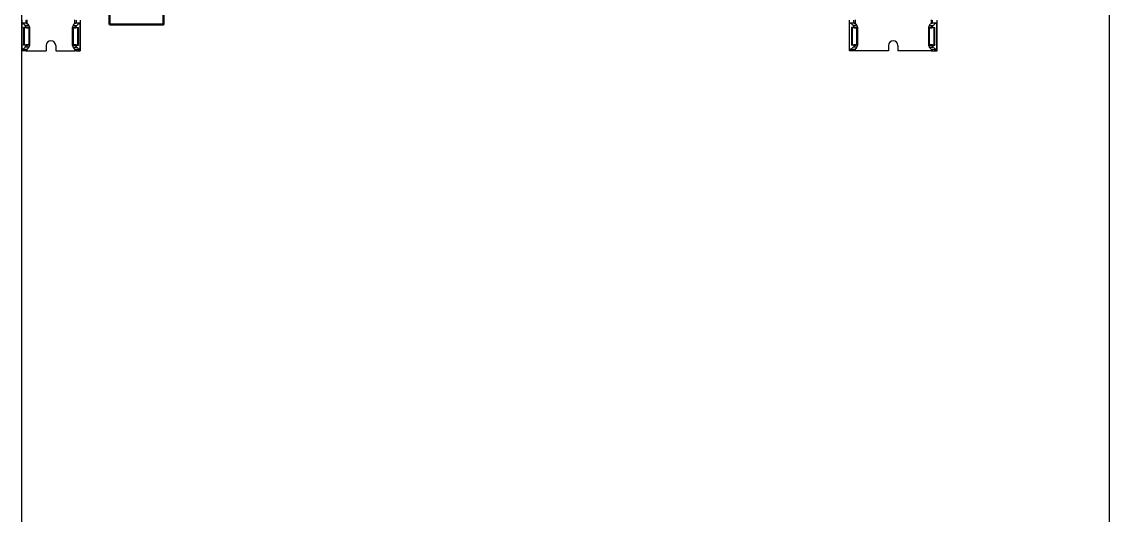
# Model space of a CAD drawing. Header units: millimetres. Extents: x -2573 to 2942, y -1220 to 2800.
# Drawn here: x 1281 to 2026, y 772 to 1110 of the extents above; entities that cross this region are included whole.
import ezdxf

# ---------------------------------------------------------------- set-up
doc = ezdxf.new("R2010")
doc.units = ezdxf.units.MM

msp = doc.modelspace()

# ---------------------------------------------------------------- linework, layer by layer
at = {"linetype": 'Continuous', "lineweight": 30}
for p, q in [((1280.536, 1111), (1280.536, 1109)), ((1283.236, 1111.101), (1283.236, 1108.899)), ((1284.136, 1108.638), (1284.136, 1111.362)), ((1316.936, 1108.638), (1316.936, 1111.362)), ((1317.836, 1111.101), (1317.836, 1108.899)), ((1320.536, 1111), (1320.536, 1109)), ((1847.536, 1109), (1847.536, 1111)), ((1850.536, 1108.899), (1850.536, 1111.101)), ((1851.536, 1111.403), (1851.536, 1108.597)), ((1903.536, 1111.403), (1903.536, 1108.597)), ((1904.536, 1108.899), (1904.536, 1111.101)), ((1907.536, 1109), (1907.536, 1111)), ((1282.266, 1109), (1280.536, 1109)), ((1280.536, 1109), (1280.536, 1108.933)), ((1280.536, 1108.933), (1280.536, 1091.067)), ((1280.686, 1108.845), (1280.686, 1091.155)), ((1281.636, 1106), (1281.636, 1094)), ((1281.64, 1106), (1281.636, 1106)), ((1285.936, 1106), (1281.64, 1106)), ((1282.275, 1105.779), (1282.275, 1094.221)), ((1285.343, 1107.5), (1282.703, 1107.5)), ((1284.186, 1106.317), (1284.186, 1106)), ((1285.393, 1105.436), (1285.393, 1094.564)), ((1285.936, 1106.057), (1285.936, 1106)), ((1285.936, 1106), (1285.936, 1105.916)), ((1285.936, 1105.916), (1285.936, 1094.084)), ((1315.136, 1106.057), (1315.136, 1106)), ((1315.136, 1106), (1315.136, 1105.916)), ((1315.136, 1106), (1319.433, 1106)), ((1315.136, 1105.916), (1315.136, 1094.084)), ((1315.68, 1105.436), (1315.68, 1094.564)), ((1315.729, 1107.5), (1318.369, 1107.5)), ((1316.886, 1106.317), (1316.886, 1106)), ((1318.797, 1105.779), (1318.797, 1094.221)), ((1320.536, 1109), (1318.806, 1109)), ((1319.433, 1106), (1319.436, 1106)), ((1319.436, 1094), (1319.436, 1106)), ((1320.386, 1108.845), (1320.386, 1091.155)), ((1320.536, 1109), (1320.536, 1108.933)), ((1320.536, 1108.933), (1320.536, 1091.067)), ((1849.502, 1109), (1847.536, 1109)), ((1847.536, 1109), (1847.536, 1108.971)), ((1847.536, 1091.029), (1847.536, 1108.971)), ((1847.686, 1091.091), (1847.686, 1108.909)), ((1848.936, 1106), (1848.936, 1094)), ((1848.936, 1106), (1848.94, 1106)), ((1853.236, 1106), (1848.94, 1106)), ((1849.575, 1094.221), (1849.575, 1105.779)), ((1852.645, 1107.5), (1850.006, 1107.5)), ((1851.486, 1106), (1851.486, 1106.318)), ((1852.693, 1094.564), (1852.693, 1105.436)), ((1853.236, 1106), (1853.236, 1106.057)), ((1853.236, 1105.916), (1853.236, 1106)), ((1853.236, 1094.084), (1853.236, 1105.916)), ((1901.836, 1106), (1901.836, 1106.057)), ((1901.836, 1105.916), (1901.836, 1106)), ((1901.836, 1106), (1906.133, 1106)), ((1901.836, 1094.084), (1901.836, 1105.916)), ((1902.38, 1094.564), (1902.38, 1105.436)), ((1902.428, 1107.5), (1905.067, 1107.5)), ((1903.586, 1106), (1903.586, 1106.318)), ((1905.497, 1094.221), (1905.497, 1105.779)), ((1907.536, 1109), (1905.57, 1109)), ((1906.136, 1106), (1906.133, 1106)), ((1906.136, 1094), (1906.136, 1106)), ((1907.386, 1091.091), (1907.386, 1108.909)), ((1907.536, 1109), (1907.536, 1108.971)), ((1907.536, 1091.029), (1907.536, 1108.971)), ((1280.536, 1091.067), (1280.536, 1091)), ((1280.536, 1091), (1282.265, 1091)), ((1280.536, 1091), (1280.536, 1090)), ((1283.236, 1090), (1280.536, 1090)), ((1281.636, 1094), (1281.64, 1094)), ((1285.936, 1094), (1281.64, 1094)), ((1285.343, 1092.5), (1282.703, 1092.5)), ((1283.236, 1091.101), (1283.236, 1090)), ((1283.236, 1090), (1284.136, 1090)), ((1284.136, 1090), (1284.136, 1091.362)), ((1284.136, 1090), (1297.286, 1090)), ((1284.186, 1094), (1284.186, 1093.683)), ((1285.936, 1094.084), (1285.936, 1094)), ((1285.936, 1094), (1285.936, 1093.943)), ((1297.286, 1093.75), (1297.286, 1090)), ((1303.786, 1093.75), (1303.786, 1090)), ((1303.786, 1090), (1316.936, 1090)), ((1315.136, 1094.084), (1315.136, 1094)), ((1315.136, 1094), (1319.433, 1094)), ((1315.136, 1094), (1315.136, 1093.943)), ((1315.729, 1092.5), (1318.369, 1092.5)), ((1316.886, 1094), (1316.886, 1093.683)), ((1316.936, 1090), (1316.936, 1091.362)), ((1317.836, 1090), (1316.936, 1090)), ((1317.836, 1091.101), (1317.836, 1090)), ((1317.836, 1090), (1320.536, 1090)), ((1318.808, 1091), (1320.536, 1091)), ((1319.436, 1094), (1319.433, 1094)), ((1320.536, 1091.067), (1320.536, 1091)), ((1320.536, 1091), (1320.536, 1090)), ((1847.536, 1091), (1847.536, 1091.029)), ((1847.536, 1091), (1849.499, 1091)), ((1847.536, 1090), (1847.536, 1091)), ((1850.536, 1090), (1847.536, 1090)), ((1848.94, 1094), (1848.936, 1094)), ((1853.236, 1094), (1848.94, 1094)), ((1852.645, 1092.5), (1850.006, 1092.5)), ((1850.536, 1090), (1850.536, 1091.101)), ((1851.536, 1090), (1850.536, 1090)), ((1851.486, 1093.682), (1851.486, 1094)), ((1851.536, 1091.403), (1851.536, 1090)), ((1874.286, 1090), (1851.536, 1090)), ((1853.236, 1094), (1853.236, 1094.084)), ((1853.236, 1093.943), (1853.236, 1094)), ((1874.286, 1093.75), (1874.286, 1090)), ((1880.786, 1093.75), (1880.786, 1090)), ((1903.536, 1090), (1880.786, 1090)), ((1901.836, 1094), (1901.836, 1094.084)), ((1901.836, 1094), (1906.133, 1094)), ((1901.836, 1093.943), (1901.836, 1094)), ((1902.428, 1092.5), (1905.067, 1092.5)), ((1903.536, 1091.403), (1903.536, 1090)), ((1903.536, 1090), (1904.536, 1090)), ((1903.586, 1093.682), (1903.586, 1094)), ((1904.536, 1090), (1904.536, 1091.101)), ((1904.536, 1090), (1907.536, 1090)), ((1905.574, 1091), (1907.536, 1091)), ((1906.133, 1094), (1906.136, 1094)), ((1907.536, 1091), (1907.536, 1091.029)), ((1907.536, 1090), (1907.536, 1091))]:
    msp.add_line(p, q, dxfattribs=at)
msp.add_lwpolyline([(1280.536, 1650), (2025.536, 1650), (2025.536, 480), (1280.536, 480)], close=True)
at = {"lineweight": 50}
msp.add_lwpolyline([(1340.536, 1108), (1340.536, 1268), (1377.536, 1268), (1377.536, 1108)], close=True, dxfattribs=at)
at = {"linetype": 'Continuous', "lineweight": 30}
for centre in [(1300.536, 1093.75), (1877.536, 1093.75)]:
    msp.add_arc(centre, 3.25, 0, 180, dxfattribs=at)
for centre, major_axis, ratio, start_param, end_param in [((1279.349, 1107), (-3.464, 0), 0.5773503, 3.3942729, 4.3161054), ((1275.106, 1105), (-11.43, 0), 0.0874887, 3.5926195, 4.0343588), ((1282.149, 1107), (-3.464, 0), 0.5773503, 3.8013552, 4.6438854), ((1286.057, 1108), (-3.464, 0), 0.5773503, 0.2526803, 1.0001975), ((1325.967, 1105), (-11.43, 0), 0.0874887, 5.3904191, 5.8321585), ((1318.923, 1107), (-3.464, 0), 0.5773503, 4.7808925, 5.6234228), ((1315.015, 1108), (-3.464, 0), 0.5773503, 2.1413951, 2.8889124), ((1321.723, 1107), (-3.464, 0), 0.5773503, 5.1086726, 6.0305051), ((1846.652, 1107), (3.464, 0), 0.5773503, 0.2526803, 1.2674915), ((1842.406, 1105), (11.43, 0), 0.0874887, 0.4510268, 0.8927662), ((1849.452, 1107), (3.464, 0), 0.5773503, 0.660927, 1.5319183), ((1853.36, 1108), (3.464, 0), 0.5773503, 3.3942729, 4.1409412), ((1912.667, 1105), (11.43, 0), 0.0874887, 2.2488265, 2.6905658), ((1905.621, 1107), (3.464, 0), 0.5773503, 1.6096743, 2.4806657), ((1901.713, 1108), (3.464, 0), 0.5773503, 5.2838367, 6.0305051), ((1908.421, 1107), (3.464, 0), 0.5773503, 1.8741012, 2.8889124), ((1279.349, 1093), (-3.464, 0), 0.5773503, 1.9670799, 2.8889124), ((1275.106, 1095), (-11.43, 0), 0.0874887, 2.2488265, 2.6905658), ((1282.149, 1093), (-3.464, 0), 0.5773503, 1.6392999, 2.4818301), ((1286.057, 1092), (-3.464, 0), 0.5773503, 5.2829878, 6.0305051), ((1325.967, 1095), (-11.43, 0), 0.0874887, 0.4510268, 0.8927662), ((1318.923, 1093), (-3.464, 0), 0.5773503, 0.6597625, 1.5022928), ((1315.015, 1092), (-3.464, 0), 0.5773503, 3.3942729, 4.1417902), ((1321.723, 1093), (-3.464, 0), 0.5773503, 0.2526803, 1.1745127), ((1846.652, 1093), (3.464, 0), 0.5773503, 5.0156938, 6.0305051), ((1842.406, 1095), (11.43, 0), 0.0874887, 5.3904191, 5.8321585), ((1849.452, 1093), (3.464, 0), 0.5773503, 4.751267, 5.6222583), ((1853.36, 1092), (3.464, 0), 0.5773503, 2.1422441, 2.8889124), ((1912.667, 1095), (11.43, 0), 0.0874887, 3.5926195, 4.0343588), ((1905.621, 1093), (3.464, 0), 0.5773503, 3.8025196, 4.673511), ((1901.713, 1092), (3.464, 0), 0.5773503, 0.2526803, 0.9993486), ((1908.421, 1093), (3.464, 0), 0.5773503, 3.3942729, 4.4090842)]:
    msp.add_ellipse(centre, major_axis=major_axis, ratio=ratio, start_param=start_param, end_param=end_param, dxfattribs=at)
for points in [[(1280.686, 1108.845), (1280.593, 1108.868), (1280.536, 1108.905), (1280.536, 1108.933)], [(1320.386, 1108.845), (1320.479, 1108.868), (1320.536, 1108.905), (1320.536, 1108.933)], [(1280.536, 1091.067), (1280.536, 1091.095), (1280.593, 1091.132), (1280.686, 1091.155)], [(1320.536, 1091.067), (1320.536, 1091.095), (1320.479, 1091.132), (1320.386, 1091.155)]]:
    msp.add_open_spline(points, degree=3, dxfattribs=at)
for points, knots in [([(1282.275, 1105.779), (1282.108, 1105.791), (1281.959, 1105.85), (1281.79, 1105.929), (1281.743, 1105.954), (1281.671, 1105.989), (1281.648, 1106), (1281.64, 1106)], [0, 0, 0, 0, 0.5, 0.5, 0.75, 0.75, 1, 1, 1, 1]), ([(1282.266, 1109), (1282.277, 1109), (1282.301, 1108.999), (1282.35, 1108.997), (1282.383, 1108.995), (1282.386, 1108.995)], [0, 0, 0, 0, 0.3884978, 0.9294951, 1, 1, 1, 1]), ([(1284.351, 1106), (1284.425, 1106), (1284.479, 1106.005), (1284.539, 1106.035), (1284.544, 1106.059), (1284.508, 1106.122), (1284.468, 1106.162), (1284.351, 1106.242), (1284.277, 1106.283), (1284.186, 1106.317)], [0, 0, 0, 0, 0.25, 0.25, 0.5, 0.5, 0.75, 0.75, 1, 1, 1, 1]), ([(1284.886, 1108.226), (1285.002, 1108.139), (1285.097, 1108.036), (1285.251, 1107.787), (1285.306, 1107.65), (1285.343, 1107.5)], [0, 0, 0, 0, 0.5, 0.5, 1, 1, 1, 1]), ([(1285.343, 1107.5), (1285.388, 1107.323), (1285.45, 1107.158), (1285.58, 1106.855), (1285.65, 1106.714), (1285.775, 1106.465), (1285.831, 1106.354), (1285.912, 1106.173), (1285.936, 1106.102), (1285.936, 1106.057)], [0, 0, 0, 0, 0.25, 0.25, 0.5, 0.5, 0.75, 0.75, 1, 1, 1, 1]), ([(1285.936, 1105.916), (1285.936, 1105.883), (1285.92, 1105.841), (1285.865, 1105.748), (1285.827, 1105.697), (1285.736, 1105.594), (1285.683, 1105.542), (1285.587, 1105.476), (1285.552, 1105.456), (1285.475, 1105.432), (1285.433, 1105.429), (1285.393, 1105.436)], [0, 0, 0, 0, 0.25, 0.25, 0.5, 0.5, 0.75, 0.75, 0.875, 0.875, 1, 1, 1, 1]), ([(1315.729, 1107.5), (1315.685, 1107.323), (1315.623, 1107.158), (1315.492, 1106.855), (1315.423, 1106.714), (1315.298, 1106.465), (1315.241, 1106.354), (1315.161, 1106.173), (1315.136, 1106.102), (1315.136, 1106.057)], [0, 0, 0, 0, 0.25, 0.25, 0.5, 0.5, 0.75, 0.75, 1, 1, 1, 1]), ([(1315.136, 1105.916), (1315.136, 1105.883), (1315.153, 1105.841), (1315.208, 1105.748), (1315.245, 1105.697), (1315.337, 1105.594), (1315.389, 1105.542), (1315.485, 1105.476), (1315.521, 1105.456), (1315.597, 1105.432), (1315.639, 1105.429), (1315.68, 1105.436)], [0, 0, 0, 0, 0.25, 0.25, 0.5, 0.5, 0.75, 0.75, 0.875, 0.875, 1, 1, 1, 1]), ([(1316.186, 1108.226), (1316.07, 1108.139), (1315.975, 1108.036), (1315.821, 1107.787), (1315.767, 1107.65), (1315.729, 1107.5)], [0, 0, 0, 0, 0.5, 0.5, 1, 1, 1, 1]), ([(1316.721, 1106), (1316.648, 1106), (1316.593, 1106.005), (1316.534, 1106.035), (1316.529, 1106.059), (1316.565, 1106.122), (1316.605, 1106.162), (1316.721, 1106.242), (1316.796, 1106.283), (1316.886, 1106.317)], [0, 0, 0, 0, 0.25, 0.25, 0.5, 0.5, 0.75, 0.75, 1, 1, 1, 1]), ([(1318.806, 1109), (1318.796, 1109), (1318.771, 1108.999), (1318.722, 1108.997), (1318.69, 1108.995), (1318.686, 1108.995)], [0, 0, 0, 0, 0.3884978, 0.9294951, 1, 1, 1, 1]), ([(1318.797, 1105.779), (1318.964, 1105.791), (1319.114, 1105.85), (1319.283, 1105.929), (1319.33, 1105.954), (1319.401, 1105.989), (1319.425, 1106), (1319.433, 1106)], [0, 0, 0, 0, 0.5, 0.5, 0.75, 0.75, 1, 1, 1, 1]), ([(1847.536, 1108.971), (1847.54, 1108.965), (1847.547, 1108.952), (1847.6, 1108.929), (1847.654, 1108.915), (1847.685, 1108.909), (1847.686, 1108.909)], [0, 0, 0, 0, 0.3271285, 0.6540537, 0.9845677, 1, 1, 1, 1]), ([(1848.94, 1106), (1848.948, 1106), (1848.972, 1105.989), (1849.042, 1105.954), (1849.09, 1105.929), (1849.259, 1105.85), (1849.409, 1105.791), (1849.575, 1105.779)], [0, 0, 0, 0, 0.25, 0.25, 0.5, 0.5, 1, 1, 1, 1]), ([(1849.586, 1108.998), (1849.574, 1108.999), (1849.541, 1109), (1849.517, 1109), (1849.502, 1109)], [0, 0, 0, 0, 0.3815637, 1, 1, 1, 1]), ([(1851.486, 1106.318), (1851.666, 1106.251), (1851.79, 1106.154), (1851.844, 1106.059), (1851.839, 1106.034), (1851.779, 1106.005), (1851.724, 1106), (1851.65, 1106)], [0, 0, 0, 0, 0.5, 0.5, 0.75, 0.75, 1, 1, 1, 1]), ([(1852.645, 1107.5), (1852.608, 1107.648), (1852.552, 1107.789), (1852.399, 1108.035), (1852.302, 1108.142), (1852.186, 1108.228)], [0, 0, 0, 0, 0.5, 0.5, 1, 1, 1, 1]), ([(1853.236, 1106.057), (1853.236, 1106.067), (1853.232, 1106.119), (1853.169, 1106.281), (1852.995, 1106.626), (1852.784, 1107.043), (1852.683, 1107.373), (1852.645, 1107.5)], [0, 0, 0, 0, 0.0523318, 0.2727879, 0.5176528, 0.8149513, 1, 1, 1, 1]), ([(1852.693, 1105.436), (1852.71, 1105.434), (1852.752, 1105.429), (1852.832, 1105.446), (1852.948, 1105.51), (1853.075, 1105.631), (1853.182, 1105.769), (1853.232, 1105.865), (1853.235, 1105.905), (1853.236, 1105.916)], [0, 0, 0, 0, 0.0525603, 0.1305058, 0.247862, 0.4694632, 0.7123998, 0.9207728, 1, 1, 1, 1]), ([(1901.836, 1106.057), (1901.837, 1106.067), (1901.84, 1106.119), (1901.904, 1106.281), (1902.078, 1106.626), (1902.289, 1107.043), (1902.389, 1107.373), (1902.428, 1107.5)], [0, 0, 0, 0, 0.0523318, 0.2727879, 0.5176528, 0.8149513, 1, 1, 1, 1]), ([(1902.38, 1105.436), (1902.363, 1105.434), (1902.321, 1105.429), (1902.24, 1105.446), (1902.124, 1105.51), (1901.998, 1105.631), (1901.89, 1105.769), (1901.841, 1105.865), (1901.837, 1105.905), (1901.836, 1105.916)], [0, 0, 0, 0, 0.0525603, 0.1305058, 0.247862, 0.4694632, 0.7123998, 0.9207728, 1, 1, 1, 1]), ([(1902.428, 1107.5), (1902.465, 1107.648), (1902.521, 1107.789), (1902.674, 1108.035), (1902.771, 1108.142), (1902.886, 1108.228)], [0, 0, 0, 0, 0.5, 0.5, 1, 1, 1, 1]), ([(1903.586, 1106.318), (1903.407, 1106.251), (1903.282, 1106.154), (1903.229, 1106.059), (1903.234, 1106.034), (1903.294, 1106.005), (1903.348, 1106), (1903.423, 1106)], [0, 0, 0, 0, 0.5, 0.5, 0.75, 0.75, 1, 1, 1, 1]), ([(1905.486, 1108.998), (1905.499, 1108.999), (1905.532, 1109), (1905.556, 1109), (1905.57, 1109)], [0, 0, 0, 0, 0.3815637, 1, 1, 1, 1]), ([(1906.133, 1106), (1906.125, 1106), (1906.101, 1105.989), (1906.03, 1105.954), (1905.982, 1105.929), (1905.814, 1105.85), (1905.664, 1105.791), (1905.497, 1105.779)], [0, 0, 0, 0, 0.25, 0.25, 0.5, 0.5, 1, 1, 1, 1]), ([(1907.536, 1108.971), (1907.533, 1108.965), (1907.526, 1108.952), (1907.473, 1108.929), (1907.419, 1108.915), (1907.388, 1108.909), (1907.386, 1108.909)], [0, 0, 0, 0, 0.3271285, 0.6540537, 0.9845677, 1, 1, 1, 1]), ([(1281.64, 1094), (1281.657, 1094), (1281.734, 1094.045), (1281.959, 1094.15), (1282.108, 1094.209), (1282.275, 1094.221)], [0, 0, 0, 0, 0.5, 0.5, 1, 1, 1, 1]), ([(1282.386, 1091.005), (1282.358, 1091.003), (1282.306, 1091.001), (1282.278, 1091), (1282.265, 1091)], [0, 0, 0, 0, 0.54278847, 1, 1, 1, 1]), ([(1284.186, 1093.683), (1284.277, 1093.717), (1284.352, 1093.758), (1284.467, 1093.838), (1284.508, 1093.878), (1284.544, 1093.941), (1284.539, 1093.965), (1284.48, 1093.995), (1284.426, 1094), (1284.351, 1094)], [0, 0, 0, 0, 0.25, 0.25, 0.5, 0.5, 0.75, 0.75, 1, 1, 1, 1]), ([(1285.343, 1092.5), (1285.306, 1092.35), (1285.251, 1092.213), (1285.097, 1091.964), (1285.002, 1091.86), (1284.886, 1091.774)], [0, 0, 0, 0, 0.5, 0.5, 1, 1, 1, 1]), ([(1285.936, 1093.943), (1285.936, 1093.898), (1285.913, 1093.829), (1285.832, 1093.647), (1285.776, 1093.538), (1285.65, 1093.287), (1285.581, 1093.148), (1285.45, 1092.843), (1285.388, 1092.678), (1285.343, 1092.5)], [0, 0, 0, 0, 0.25, 0.25, 0.5, 0.5, 0.75, 0.75, 1, 1, 1, 1]), ([(1285.393, 1094.564), (1285.433, 1094.571), (1285.475, 1094.568), (1285.552, 1094.544), (1285.587, 1094.524), (1285.683, 1094.458), (1285.736, 1094.406), (1285.827, 1094.303), (1285.865, 1094.252), (1285.919, 1094.159), (1285.936, 1094.117), (1285.936, 1094.084)], [0, 0, 0, 0, 0.125, 0.125, 0.25, 0.25, 0.5, 0.5, 0.75, 0.75, 1, 1, 1, 1]), ([(1315.68, 1094.564), (1315.639, 1094.571), (1315.597, 1094.568), (1315.52, 1094.544), (1315.485, 1094.524), (1315.389, 1094.458), (1315.337, 1094.406), (1315.245, 1094.303), (1315.208, 1094.252), (1315.153, 1094.159), (1315.136, 1094.117), (1315.136, 1094.084)], [0, 0, 0, 0, 0.125, 0.125, 0.25, 0.25, 0.5, 0.5, 0.75, 0.75, 1, 1, 1, 1]), ([(1315.136, 1093.943), (1315.136, 1093.898), (1315.16, 1093.829), (1315.241, 1093.647), (1315.297, 1093.538), (1315.422, 1093.287), (1315.491, 1093.148), (1315.622, 1092.843), (1315.685, 1092.678), (1315.729, 1092.5)], [0, 0, 0, 0, 0.25, 0.25, 0.5, 0.5, 0.75, 0.75, 1, 1, 1, 1]), ([(1315.729, 1092.5), (1315.767, 1092.35), (1315.821, 1092.213), (1315.975, 1091.964), (1316.07, 1091.86), (1316.186, 1091.774)], [0, 0, 0, 0, 0.5, 0.5, 1, 1, 1, 1]), ([(1316.886, 1093.683), (1316.796, 1093.717), (1316.721, 1093.758), (1316.605, 1093.838), (1316.565, 1093.878), (1316.529, 1093.941), (1316.534, 1093.965), (1316.593, 1093.995), (1316.647, 1094), (1316.721, 1094)], [0, 0, 0, 0, 0.25, 0.25, 0.5, 0.5, 0.75, 0.75, 1, 1, 1, 1]), ([(1318.686, 1091.005), (1318.714, 1091.003), (1318.766, 1091.001), (1318.795, 1091), (1318.808, 1091)], [0, 0, 0, 0, 0.54278847, 1, 1, 1, 1]), ([(1319.433, 1094), (1319.416, 1094), (1319.339, 1094.045), (1319.114, 1094.15), (1318.964, 1094.209), (1318.797, 1094.221)], [0, 0, 0, 0, 0.5, 0.5, 1, 1, 1, 1]), ([(1847.686, 1091.091), (1847.676, 1091.089), (1847.637, 1091.082), (1847.583, 1091.065), (1847.543, 1091.044), (1847.538, 1091.033), (1847.536, 1091.029)], [0, 0, 0, 0, 0.1176483, 0.4309595, 0.7574015, 1, 1, 1, 1]), ([(1849.575, 1094.221), (1849.571, 1094.221), (1849.506, 1094.216), (1849.362, 1094.188), (1849.174, 1094.113), (1849.028, 1094.039), (1848.958, 1094.003), (1848.944, 1094.001), (1848.94, 1094)], [0, 0, 0, 0, 0.0120197, 0.1986552, 0.4473061, 0.6987065, 0.9096142, 1, 1, 1, 1]), ([(1849.499, 1091), (1849.499, 1091), (1849.516, 1091), (1849.55, 1091.001), (1849.583, 1091.001), (1849.586, 1091.002)], [0, 0, 0, 0, 0.03817704, 0.88892189, 1, 1, 1, 1]), ([(1851.65, 1094), (1851.687, 1093.999), (1851.772, 1093.997), (1851.838, 1093.972), (1851.84, 1093.918), (1851.77, 1093.838), (1851.648, 1093.751), (1851.534, 1093.702), (1851.486, 1093.682)], [0, 0, 0, 0, 0.1358562, 0.3122237, 0.485089, 0.6642597, 0.8597627, 1, 1, 1, 1]), ([(1852.186, 1091.772), (1852.272, 1091.848), (1852.462, 1092.017), (1852.588, 1092.291), (1852.636, 1092.468), (1852.645, 1092.5)], [0, 0, 0, 0, 0.3992031, 0.8896025, 1, 1, 1, 1]), ([(1852.645, 1092.5), (1852.653, 1092.53), (1852.718, 1092.777), (1852.904, 1093.203), (1853.132, 1093.64), (1853.229, 1093.862), (1853.235, 1093.927), (1853.236, 1093.943)], [0, 0, 0, 0, 0.043589, 0.3538907, 0.6725828, 0.9202149, 1, 1, 1, 1]), ([(1853.236, 1094.084), (1853.236, 1094.117), (1853.219, 1094.159), (1853.165, 1094.252), (1853.127, 1094.303), (1853.036, 1094.406), (1852.983, 1094.458), (1852.887, 1094.524), (1852.852, 1094.544), (1852.775, 1094.568), (1852.733, 1094.571), (1852.693, 1094.564)], [0, 0, 0, 0, 0.25, 0.25, 0.5, 0.5, 0.75, 0.75, 0.875, 0.875, 1, 1, 1, 1]), ([(1901.836, 1094.084), (1901.836, 1094.117), (1901.853, 1094.159), (1901.908, 1094.252), (1901.946, 1094.303), (1902.036, 1094.406), (1902.09, 1094.458), (1902.186, 1094.524), (1902.22, 1094.544), (1902.298, 1094.568), (1902.34, 1094.571), (1902.38, 1094.564)], [0, 0, 0, 0, 0.25, 0.25, 0.5, 0.5, 0.75, 0.75, 0.875, 0.875, 1, 1, 1, 1]), ([(1902.428, 1092.5), (1902.42, 1092.53), (1902.355, 1092.777), (1902.169, 1093.203), (1901.941, 1093.64), (1901.844, 1093.862), (1901.838, 1093.927), (1901.836, 1093.943)], [0, 0, 0, 0, 0.043589, 0.3538907, 0.6725828, 0.9202149, 1, 1, 1, 1]), ([(1902.886, 1091.772), (1902.801, 1091.848), (1902.611, 1092.017), (1902.484, 1092.291), (1902.437, 1092.468), (1902.428, 1092.5)], [0, 0, 0, 0, 0.3992031, 0.8896025, 1, 1, 1, 1]), ([(1903.423, 1094), (1903.386, 1093.999), (1903.301, 1093.997), (1903.235, 1093.972), (1903.233, 1093.918), (1903.303, 1093.838), (1903.425, 1093.751), (1903.539, 1093.702), (1903.586, 1093.682)], [0, 0, 0, 0, 0.1358562, 0.3122237, 0.485089, 0.6642597, 0.8597627, 1, 1, 1, 1]), ([(1905.574, 1091), (1905.573, 1091), (1905.557, 1091), (1905.522, 1091.001), (1905.49, 1091.001), (1905.486, 1091.002)], [0, 0, 0, 0, 0.03817704, 0.88892189, 1, 1, 1, 1]), ([(1905.497, 1094.221), (1905.501, 1094.221), (1905.567, 1094.216), (1905.71, 1094.188), (1905.899, 1094.113), (1906.045, 1094.039), (1906.115, 1094.003), (1906.129, 1094.001), (1906.133, 1094)], [0, 0, 0, 0, 0.0120197, 0.1986552, 0.4473061, 0.6987065, 0.9096142, 1, 1, 1, 1]), ([(1907.386, 1091.091), (1907.397, 1091.089), (1907.435, 1091.082), (1907.49, 1091.065), (1907.53, 1091.044), (1907.534, 1091.033), (1907.536, 1091.029)], [0, 0, 0, 0, 0.1176483, 0.4309595, 0.7574015, 1, 1, 1, 1])]:
    msp.add_open_spline(points, degree=3, knots=knots, dxfattribs=at)

doc.saveas('drawing.dxf')
